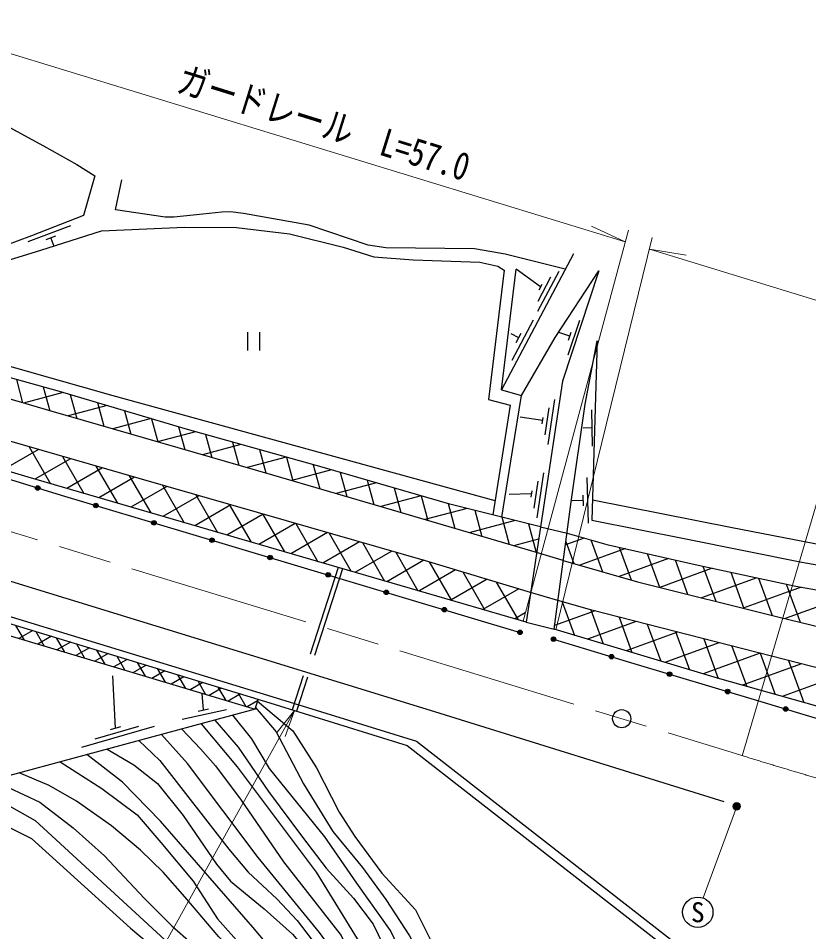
# Model space of a CAD drawing. Units: millimetres at full size, sheet at 1:1000; details may follow other scales. Extents: x 40000 to 680000, y 20000 to 380000.
# Drawn here: x 226160 to 278312, y 260834 to 321095 of the extents above; entities that cross this region are included whole.
import ezdxf
from ezdxf.enums import TextEntityAlignment as Align

# ---------------------------------------------------------------- set-up
doc = ezdxf.new("R2010")
doc.units = ezdxf.units.MM
doc.header["$LTSCALE"] = 1000
doc.linetypes.add('CHAIN', pattern=[18.5, 12, -1.5, 3.5, -1.5])
doc.linetypes.add('DASHED', pattern=[7.5, 6, -1.5])
for name, color, linetype, lineweight in [('M-BGD', 7, 'Continuous', 25), ('M-BMK', 2, 'CHAIN', 13), ('M-BMK-SRVR', 3, 'Continuous', 25), ('M-STR-HTXT', 7, 'Continuous', 13), ('M-STR-STRC', 7, 'Continuous', 25)]:
    doc.layers.add(name, color=color, linetype=linetype, lineweight=lineweight)
doc.styles.add('ＭＳ ゴシック', font='')
doc.styles.get('ＭＳ ゴシック').set_extended_font_data('MS Gothic')

# ---------------------------------------------------------------- blocks, each defined once
blk = doc.blocks.new('open_arrow')
at = {"color": 0, "linetype": 'Continuous', "lineweight": -2}
blk.add_lwpolyline([(7.5, 1.25), (0, 0), (7.5, -1.25)], dxfattribs=at)

msp = doc.modelspace()

# ---------------------------------------------------------------- hatches: boundary and pattern name
at = {"layer": 'M-BGD'}
for points in [[(227295, 290107, -0.41421), (227445, 290257, -0.41421), (227595, 290107, -1)], [(231124, 288951, -0.41421), (231274, 289101, -0.41421), (231424, 288951, -1)], [(234959, 287812, -0.41421), (235109, 287962, -0.41421), (235259, 287812, -1)], [(238792, 286669, -0.41421), (238942, 286819, -0.41421), (239092, 286669, -1)], [(242624, 285522, -0.41421), (242774, 285672, -0.41421), (242924, 285522, -1)], [(246456, 284375, -0.41421), (246606, 284525, -0.41421), (246756, 284375, -1)], [(250288, 283227, -0.41421), (250438, 283377, -0.41421), (250588, 283227, -1)], [(254120, 282080, -0.41421), (254270, 282230, -0.41421), (254420, 282080, -1)], [(259114, 280585, -0.41421), (259264, 280735, -0.41421), (259414, 280585, -1)], [(261322, 280139, -0.41421), (261472, 280289, -0.41421), (261622, 280139, -1)], [(265151, 278981, -0.41421), (265301, 279131, -0.41421), (265451, 278981, -1)], [(268981, 277827, -0.41421), (269131, 277977, -0.41421), (269281, 277827, -1)], [(272811, 276675, -0.41421), (272961, 276825, -0.41421), (273111, 276675, -1)], [(276642, 275524, -0.41421), (276792, 275674, -0.41421), (276942, 275524, -1)]]:
    msp.add_hatch(color=256, dxfattribs=at).paths.add_polyline_path(points)
at = {"layer": 'M-STR-HTXT'}
msp.add_hatch(color=256, dxfattribs=at).paths.add_polyline_path([(273336, 269002, -0.41421), (273461, 269333, -0.41421), (273792, 269207, -1)])

# ---------------------------------------------------------------- linework, layer by layer
at = {"layer": 'M-BGD'}
for p, q in [((229601, 307400), (226789, 306354)), ((228627, 306718), (227971, 306474)), ((228299, 306596), (228496, 306068)), ((258048, 296583), (259010, 304553)), ((260618, 303375), (259010, 304553)), ((260448, 301769), (261849, 304421)), ((260463, 302439), (261303, 304031)), ((260520, 303190), (260716, 303561)), ((258745, 298546), (260147, 301199)), ((262449, 298898), (263202, 301176)), ((241282, 300379), (241282, 299179)), ((242082, 300379), (242082, 299179)), ((259181, 300013), (258669, 300283)), ((259017, 299703), (259344, 300322)), ((262541, 300131), (261828, 300367)), ((262453, 299865), (262628, 300397)), ((226037, 297274), (226450, 295732)), ((227813, 296779), (228234, 295208)), ((229114, 296412), (226510, 295714)), ((229593, 296269), (230015, 294694)), ((261123, 292981), (261571, 295948)), ((232019, 295546), (229448, 294858)), ((231379, 295737), (231796, 294180)), ((260916, 293620), (261184, 295399)), ((234923, 294681), (232402, 294006)), ((233165, 295205), (233578, 293666)), ((260754, 294554), (259270, 294778)), ((260722, 294347), (260785, 294762)), ((264046, 292865), (263996, 295264)), ((234951, 294673), (235359, 293153)), ((236737, 294141), (237140, 292639)), ((237849, 293821), (235356, 293153)), ((238517, 293634), (238921, 292125)), ((264021, 294065), (263421, 294052)), ((240846, 292981), (238309, 292301)), ((240294, 293136), (240702, 291611)), ((227484, 292649), (225169, 291313)), ((226886, 292822), (228291, 290389)), ((242071, 292637), (242483, 291097)), ((229600, 292038), (227263, 290689)), ((229086, 292187), (230495, 289746)), ((243843, 292141), (241263, 291449)), ((243848, 292139), (244266, 290578)), ((231717, 291427), (229372, 290073)), ((231285, 291552), (232700, 289103)), ((246833, 291298), (244208, 290595)), ((245625, 291641), (246049, 290057)), ((247404, 291134), (247832, 289535)), ((260398, 288143), (260837, 291110)), ((233834, 290816), (231481, 289458)), ((233485, 290917), (234904, 288459)), ((249185, 290621), (249616, 289014)), ((260189, 288780), (260452, 290561)), ((263787, 287793), (263700, 290792)), ((235954, 290207), (233590, 288843)), ((235683, 290285), (237108, 287816)), ((249790, 290447), (247141, 289737)), ((250966, 290108), (251400, 288489)), ((259993, 289506), (260054, 289922)), ((238074, 289598), (235699, 288227)), ((237881, 289654), (239313, 287173)), ((252746, 289596), (250075, 288880)), ((252747, 289595), (253185, 287961)), ((260024, 289714), (258540, 289674)), ((263443, 289284), (262694, 289262)), ((263454, 288934), (263433, 289634)), ((240194, 288989), (237808, 287612)), ((240078, 289023), (241517, 286530)), ((255779, 288765), (252992, 288018)), ((254528, 289083), (254970, 287433)), ((242315, 288381), (239917, 286996)), ((242275, 288392), (243722, 285886)), ((256291, 288636), (256755, 286905)), ((258053, 288195), (258540, 286378)), ((244435, 287772), (242026, 286381)), ((244473, 287761), (245926, 285244)), ((258947, 287970), (255908, 287156)), ((259815, 287753), (260325, 285850)), ((260608, 287554), (262365, 287129)), ((246557, 287163), (244136, 285766)), ((246669, 287131), (248128, 284605)), ((248678, 286555), (246246, 285151)), ((248866, 286501), (250330, 283966)), ((260485, 286739), (258823, 286294)), ((263501, 286807), (262261, 286355)), ((262291, 286577), (262822, 285118)), ((263942, 286681), (264708, 284578)), ((250799, 285947), (248359, 284538)), ((251063, 285871), (252532, 283327)), ((266213, 286105), (263202, 285009)), ((265808, 286197), (266593, 284038)), ((267650, 285777), (268458, 283557)), ((252921, 285338), (250472, 283925)), ((253262, 285237), (254734, 282687)), ((269068, 285454), (265800, 284265)), ((269492, 285358), (270316, 283094)), ((255009, 284711), (252585, 283311)), ((255481, 284569), (256936, 282048)), ((271947, 284813), (268482, 283551)), ((271332, 284944), (272174, 282631)), ((273163, 284555), (274032, 282167)), ((257096, 284083), (254697, 282698)), ((257700, 283901), (259138, 281409)), ((274878, 284190), (271236, 282864)), ((274994, 284166), (275890, 281704)), ((259183, 283455), (256810, 282085)), ((259918, 283233), (259949, 283181)), ((277128, 283319), (273990, 282178)), ((276825, 283777), (277067, 283112)), ((277830, 283575), (277128, 283319)), ((280934, 283015), (276750, 281493)), ((277067, 283112), (277744, 281252)), ((262049, 282598), (262855, 280385)), ((263930, 282071), (264751, 279817)), ((259610, 281868), (258923, 281472)), ((264212, 281997), (261542, 281026)), ((265794, 281592), (266647, 279249)), ((225986, 281046), (226546, 280076)), ((259659, 281258), (261510, 280788)), ((266935, 281299), (263716, 280127)), ((267658, 281113), (268543, 278681)), ((227111, 280702), (226204, 280179)), ((227321, 280638), (227876, 279678)), ((228357, 280322), (227458, 279803)), ((228656, 280231), (229206, 279279)), ((269657, 280600), (266262, 279365)), ((269521, 280635), (270439, 278113)), ((229603, 279942), (228712, 279427)), ((229991, 279823), (230535, 278881)), ((272380, 279902), (268808, 278602)), ((271385, 280157), (272335, 277546)), ((273248, 279679), (274217, 277016)), ((230850, 279561), (229966, 279051)), ((232096, 279181), (231220, 278676)), ((231326, 279416), (231865, 278482)), ((232661, 279009), (233195, 278084)), ((275102, 279204), (271354, 277839)), ((275111, 279201), (276100, 276485)), ((233342, 278801), (232474, 278300)), ((234589, 278421), (233729, 277924)), ((233996, 278601), (234525, 277685)), ((277825, 278505), (273944, 277093)), ((276975, 278723), (277982, 275955)), ((235835, 278040), (234983, 277548)), ((235332, 278194), (235855, 277287)), ((280547, 277807), (276560, 276355)), ((232583, 274273), (232409, 277722)), ((237081, 277660), (236237, 277172)), ((236667, 277786), (237185, 276888)), ((238327, 277280), (237491, 276797)), ((238002, 277379), (238515, 276490)), ((239574, 276899), (238745, 276421)), ((239337, 276972), (239845, 276091)), ((238373, 275466), (238282, 276559)), ((240820, 276519), (239999, 276045)), ((240672, 276564), (241175, 275693)), ((241954, 276074), (241253, 275669)), ((241785, 275510), (241981, 276164)), ((236972, 274853), (239903, 275492)), ((238031, 275391), (238715, 275540)), ((230348, 273003), (235151, 274392)), ((231225, 273569), (234107, 274402)), ((232247, 274176), (232919, 274371))]:
    msp.add_line(p, q, dxfattribs=at)
at = {"layer": 'M-BGD', "linetype": 'DASHED'}
for p, q in [((262121, 285318), (260350, 285842)), ((247268, 284854), (244231, 275471)), ((247556, 284771), (244517, 275383)), ((261765, 282678), (259955, 283222))]:
    msp.add_line(p, q, dxfattribs=at)
at = {"layer": 'M-BGD'}
for points in [[(260350, 285842), (250467, 288765), (242960, 290960), (228338, 295178), (211671, 300067), (207395, 304378), (200745, 317463), (200445, 317780), (195620, 320345), (193614, 320811), (185256, 321948), (176868, 322828), (171075, 323051), (153534, 323486), (144549, 323571), (134197, 324166), (126813, 324967)], [(103392, 321493), (165196, 302626), (193674, 293749), (217116, 286576), (253344, 275446), (272706, 269435)], [(259955, 283222), (253027, 285308), (243855, 287938), (234131, 290730), (213771, 296608), (207471, 298489), (204128, 305204), (199098, 315255), (195457, 317199), (193248, 318294), (188611, 318934), (179150, 319780), (171531, 320331), (163662, 320620), (156304, 320620), (147267, 320805), (136956, 320856), (130315, 320821)], [(264463, 304432), (262056, 297153), (259659, 281258), (245455, 285381), (226803, 290823), (217129, 293726), (202677, 298289), (194013, 300966), (176271, 306426), (168276, 308824), (160295, 311352), (134938, 319001)], [(223116, 315235), (227827, 312682), (230018, 311442), (231220, 310690), (230460, 308081), (227027, 306744), (225131, 306041)], [(114443, 314509), (135742, 307147), (137719, 307320), (147016, 303699), (160687, 299606), (185287, 292504), (207409, 285811), (241785, 275510)], [(106685, 311369), (127747, 311599), (145868, 306121), (166117, 299796), (191389, 292048), (212939, 285498), (242898, 276355), (252435, 273401)], [(106690, 310919), (127682, 311148), (145735, 305691), (165984, 299366), (191257, 291617), (212808, 285067), (242766, 275925), (251818, 273121)], [(262251, 304540), (258282, 305522), (257414, 305696), (256255, 305887), (250412, 305959), (249236, 306132), (245343, 307439), (241023, 308209), (240168, 308331), (239583, 308299), (238344, 308162), (236422, 307979), (235846, 307979), (232564, 308448), (232999, 310439)], [(210234, 303178), (212796, 302745), (215833, 302766), (219310, 303407), (222985, 304371), (227640, 305798), (231659, 307065), (237135, 307303), (240561, 307287), (244046, 306871), (247597, 305990), (249625, 305359), (252213, 305167), (256604, 305009), (257809, 304751), (258228, 304478), (257180, 295953), (258610, 295578), (257473, 288340)], [(260608, 287554), (254637, 289051), (246357, 291435), (237171, 294011), (228874, 296483), (212876, 300941), (209598, 303716), (206454, 306230)], [(262791, 305563), (258048, 296583), (259371, 296203)], [(258070, 288190), (258760, 292551), (259371, 296203), (261581, 300044), (264463, 304432)], [(257618, 289259), (232415, 296191), (223881, 298612), (213093, 301655), (211878, 302900)], [(203317, 301476), (205909, 296627), (217164, 293284), (229000, 289626), (237247, 287177), (259264, 280585)], [(298668, 273525), (295649, 270506), (290158, 272282), (285750, 273645), (279862, 275425), (272288, 277559), (261510, 280788), (262643, 289192), (263559, 295639), (264344, 299815)], [(264344, 299815), (264005, 287976), (270209, 286758), (277847, 285204), (285091, 283943), (292101, 282665), (297895, 281807), (299641, 281378), (300847, 281400), (301827, 281669), (302865, 282149), (303772, 282674), (304850, 283485), (305502, 284148), (306498, 285476), (307829, 287560), (313937, 296544), (315168, 298521)], [(314355, 298751), (312607, 296186), (309525, 291485), (307794, 288949), (305701, 285852), (305319, 285339), (304744, 284675), (303684, 283827), (302444, 283051), (301704, 282674), (300573, 282371), (299788, 282325), (298387, 282461), (296423, 282892), (292457, 283642), (283442, 285533), (278594, 286454), (273250, 287474), (264043, 289302)], [(262365, 287129), (264997, 286382), (271008, 285012), (277464, 283641), (284257, 282416), (291612, 280994), (296797, 280043), (298962, 279877), (300011, 279909), (301533, 280221), (303136, 280890), (304531, 281610), (306088, 282713), (307068, 283550), (308476, 285373), (310057, 287884), (311389, 289985), (312617, 291844), (316508, 297790)], [(262121, 285318), (267014, 283917), (276361, 281587), (285449, 279390), (290558, 278245), (295426, 277381), (297897, 277088), (300155, 276993), (301839, 277204), (303299, 277849), (305361, 278958), (306509, 279830), (307507, 280667), (308342, 281796), (310379, 284752), (312227, 287560), (314167, 290583), (315923, 293216), (318281, 296801)], [(241785, 275510), (222890, 270421), (215478, 277084), (211757, 280618), (206436, 286105)], [(298668, 273525), (295591, 273997), (287618, 275993), (264003, 282051), (261765, 282678)], [(261472, 280139), (266330, 278670), (275158, 276015), (286669, 272557), (295486, 269927)], [(241949, 276055), (244271, 274079), (245844, 271652), (247342, 268714), (248367, 267120), (250157, 264693), (252371, 262269), (253690, 259641), (255359, 255604), (256203, 253028), (257471, 250163), (258521, 248007), (259167, 246444)], [(241821, 275630), (243180, 274022), (244986, 270594), (246924, 267448), (248869, 265066), (250400, 262967), (251962, 260571), (253294, 258091), (254527, 255419), (255691, 251980), (257765, 246343), (258455, 244244)], [(239126, 274794), (240675, 273006), (242673, 270080), (244902, 267070), (246476, 265037), (248273, 263047), (249569, 261343), (250900, 258611), (252071, 255710), (252831, 252779), (253235, 250773), (253929, 248686), (255938, 243044), (256342, 241398), (256549, 238589), (256549, 235798), (256174, 232071)], [(257452, 232348), (257952, 235431), (258148, 238787), (257745, 241856), (256508, 245931), (253625, 254853), (250729, 260913), (248487, 264033), (246375, 267095), (242745, 271600), (241561, 273562), (240313, 275113)], [(236947, 274207), (238193, 272906), (239167, 271778), (240855, 269524), (243669, 265435), (247457, 260592), (248577, 258208), (250019, 255404), (250609, 253593), (251963, 247391), (253387, 240212), (253387, 235881), (253158, 233815)], [(254520, 230546), (254897, 235766), (254444, 240129), (253743, 244794), (252648, 249685), (251450, 253852), (249947, 258082), (245829, 264761), (240627, 271717), (238245, 274556)], [(251990, 234434), (252292, 237419), (252035, 241374), (250980, 246108), (250558, 247614), (249614, 253297), (248519, 256817), (247605, 258636), (246045, 260783), (241997, 265727), (237326, 271925), (235611, 273847)], [(234105, 273441), (235490, 272130), (240047, 266274), (241320, 264759), (243226, 263000), (244560, 261568), (246130, 259531), (247406, 256791), (248067, 254086), (248695, 249693), (249989, 244833), (250944, 239535), (251055, 236513)], [(251818, 273121), (268794, 259889), (271929, 256800)], [(252435, 273401), (269191, 260341), (272250, 257325)], [(248143, 243410), (247058, 247454), (245896, 253654), (245233, 256359), (244060, 258252), (241635, 261131), (235548, 268129), (233043, 270706), (230676, 272518)], [(232032, 272883), (233787, 271848), (235336, 270605), (237047, 268495), (239245, 265289), (240155, 264169), (242375, 262341), (244255, 260673), (245180, 259566), (246000, 258021), (246678, 255437), (247088, 252431), (247555, 249377), (249502, 242857), (249896, 240485), (249934, 238143)], [(228923, 272046), (231680, 270276), (234005, 268538), (235571, 266728), (237698, 264180), (239304, 261682), (240900, 259872), (242957, 257793), (244006, 256274), (244926, 253933), (245347, 251533), (245832, 247214), (246377, 245099), (247268, 243387)], [(245455, 243498), (244815, 244905), (244559, 247091), (244391, 250446), (243951, 253841), (242790, 256484), (241196, 258575), (239395, 260497), (237153, 263138), (235719, 264765), (234230, 266204), (232322, 267831), (230010, 269447), (228207, 270486), (226213, 271316)], [(224457, 270843), (227578, 269382), (229791, 267684), (231851, 265837), (234470, 263045), (236295, 261230), (237588, 260075), (239459, 258461), (240663, 257322), (241605, 256246), (242412, 254993), (243310, 253009), (243310, 250111), (243615, 246557), (243935, 244530), (244383, 243106)], [(223045, 268973), (227035, 266987), (233570, 261067), (239978, 255672), (241278, 253443), (241741, 250520), (242004, 246751), (242224, 243835), (242736, 241755)], [(225198, 269330), (227275, 268181), (236379, 259788), (239255, 257751), (241478, 255412), (242219, 253736), (242493, 250827), (242493, 245832), (242746, 244272), (243390, 242167)]]:
    msp.add_lwpolyline(points, dxfattribs=at)
for centre in [(227445, 290107), (231274, 288951), (235109, 287812), (238942, 286669), (242774, 285522), (246606, 284375), (250438, 283227), (254270, 282080), (259264, 280585), (261472, 280139), (265301, 278981), (269131, 277827), (272961, 276675), (276792, 275524)]:
    msp.add_circle(centre, 150, dxfattribs=at)
at = {"layer": 'M-BMK'}
msp.add_line((74453, 333546), (274041, 272414), dxfattribs=at)
msp.add_arc((369802, 582160), 324211, 252.82034, 260.29113, dxfattribs=at)
at = {"layer": 'M-BMK-SRVR'}
msp.add_circle((265975, 274884), 600, dxfattribs=at)
at = {"layer": 'M-STR-HTXT'}
for p, q in [((211990, 322952), (266209, 306345)), ((273929, 272448), (287286, 317851)), ((266209, 306345), (263985, 307383)), ((259461, 281315), (266419, 307124)), ((261623, 280754), (267988, 306623)), ((267800, 305858), (270225, 305472)), ((273564, 269105), (271340, 263060))]:
    msp.add_line(p, q, dxfattribs=at)
for points in [[(267800, 305858), (282796, 301264), (285736, 300371), (287299, 299910), (291472, 298725), (295418, 297664), (299681, 296583), (305087, 295311), (310103, 294226), (317962, 292705), (319104, 292504)], [(244374, 275427), (224299, 239335), (205149, 239335)]]:
    msp.add_lwpolyline(points, dxfattribs=at)
msp.add_circle((273564, 269105), 250, dxfattribs=at)
at = {"layer": 'M-STR-STRC'}
msp.add_circle((270994, 262121), 1000, dxfattribs=at)

# ---------------------------------------------------------------- block references
at = {"layer": 'M-STR-HTXT', "xscale": 240, "yscale": 240, "rotation": 240.9}
msp.add_blockref('open_arrow', (244374, 275427), dxfattribs=at)

# ---------------------------------------------------------------- texts
at = {"layer": 'M-STR-HTXT', "style": 'ＭＳ ゴシック', "width": 0.8}
msp.add_text('ガードレール\u3000L=57.0', height=1833, rotation=342.674, dxfattribs=at).set_placement((245889, 312793), align=Align.BOTTOM_CENTER)
at = {"layer": 'M-STR-STRC', "style": 'ＭＳ ゴシック'}
msp.add_text('S', height=1320, dxfattribs=at).set_placement((270994, 262121), align=Align.MIDDLE_CENTER)

doc.saveas('drawing.dxf')
